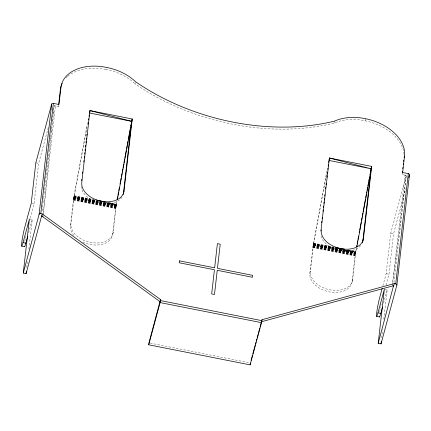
<?xml version="1.0" encoding="UTF-8"?>
<svg xmlns="http://www.w3.org/2000/svg" width="431" height="431" viewBox="0 0 431 431"><rect width="100%" height="100%" fill="white"/><g stroke="black" fill="none" stroke-linecap="round" stroke-linejoin="round"><path stroke-width="0.32" stroke-dasharray="2.15 1.62" d="M43.116 215.559L54.204 105.719L58.427 106.554L58.982 104.496M43.353 213.555L55.427 105.967L54.204 105.719M26.765 267.603L27.606 260.249M28.899 248.886L32.25 219.471L29.998 219.023M30.213 218.086L34.017 203.998L38.645 163.392L48.541 126.703M42.049 210.964L42.884 203.615M42.965 202.947L43.418 198.939M43.493 198.271L43.951 194.262M44.027 193.594L48.827 151.507M48.902 150.839L49.36 146.831M49.436 146.163L50.422 137.478M50.497 136.81L50.955 132.802M51.03 132.134L53.923 106.748A1.417 1.045 6.5 0 1 55.427 105.967M58.427 106.554L58.578 105.239M73.782 235.471A21.598 14.509 15.1 0 1 70.425 225.779L73.712 197.624L87.568 122.754M70.425 225.779L70.98 223.721L74.116 196.601L87.267 125.593M82.779 242.163A21.598 14.509 15.1 0 0 112.68 234.141L115.632 208.248L116.833 201.234M112.68 234.141L113.234 232.083L116.176 206.298L117.135 200.781M356.577 248.208L355.613 253.719L352.677 279.509L352.122 281.567A21.598 14.509 15.1 0 1 329.338 291.889A21.598 14.509 15.1 0 1 309.862 273.206L313.148 245.05L327.01 170.18M309.862 273.206L310.422 271.142L313.558 244.027L326.461 174.345M352.122 281.567L355.074 255.669L356.27 248.66M382.857 285.866L386.138 273.701L390.766 233.09L406.05 176.451A1.417 1.045 6.5 0 0 405.102 175.185L392.436 284.702L406.325 175.422L402.101 174.582L402.252 173.267M381.704 337.861L382.62 329.839M383.838 319.145L387.189 289.729L384.937 289.282M386.02 285.144L388.956 274.261L393.584 233.65L405.765 188.492M393.945 282.671L406.077 176.311M28.624 232.912L32.25 219.471M67.861 76.195A42.475 28.532 15.1 0 1 105.864 69.477L106.419 67.414M404.041 154.287A43.197 29.017 15.1 0 0 365.025 120.777A42.475 28.532 15.1 0 0 333.982 123.169A183.514 123.271 15.1 0 1 135 83.781L135.555 81.723M333.982 123.169L334.537 121.111M365.025 120.777L365.58 118.714M402.101 174.582L402.376 173.553M383.563 303.171L387.189 289.729M405.102 175.185L406.325 175.422M35.827 162.832L38.645 163.392M390.766 233.09L393.584 233.65M74.272 195.728L93.414 199.515M108.601 202.522L116.526 204.089M313.709 243.154L332.856 246.941M348.043 249.948L355.963 251.515M74.229 195.949L94.696 200M107.901 202.613L116.483 204.316M313.671 243.375L334.138 247.426M347.343 250.039L355.925 251.742M73.965 196.18L95.089 200.361M106.317 202.581L116.445 204.536M313.402 243.601L335.415 247.911M345.754 250.007L355.882 251.963M74.154 196.391L95.278 200.571M105.18 202.532L116.408 204.752M313.59 243.811L337.36 248.52M344.622 249.953L355.844 252.178M73.9 196.52L97.223 201.175M104.275 202.527L116.37 204.967M313.342 243.941L337.112 248.649M341.072 249.43L355.597 252.307M313.558 244.027L338.642 248.994M339.305 249.123L341.945 249.646M342.607 249.775L355.812 252.388M74.084 196.811L98.51 201.643M99.168 201.778L116.338 205.172M313.52 244.237L355.774 252.598M73.836 196.892L116.322 205.275M313.504 244.339L355.758 252.701M74.051 197.015L116.305 205.377M313.278 244.318L355.742 252.803M74.019 197.209L116.273 205.576M73.771 197.263L116.025 205.625M313.461 244.636L355.715 253.002M73.992 197.403L116.246 205.765M313.213 244.684L355.467 253.051M313.429 244.83L355.683 253.191M73.712 197.624L116.219 205.953M313.407 245.013L355.661 253.374M73.943 197.764L116.198 206.126M313.148 245.05L355.403 253.412M313.38 245.191L355.634 253.552M73.922 197.931L116.176 206.298M73.653 197.98L115.907 206.341M313.359 245.358L355.613 253.719M73.9 198.093L116.154 206.454M313.089 245.401L355.597 253.881M73.599 198.325L115.853 206.686M313.035 245.751L355.289 254.112M73.545 198.659L115.799 207.025M312.987 246.085L355.241 254.446M73.496 198.982L115.75 207.349M312.938 246.408L355.192 254.775M73.453 199.294L115.707 207.661M312.895 246.721L355.149 255.087M73.415 199.596L115.67 207.963M312.852 247.022L355.106 255.384M73.378 199.882L115.632 208.248M312.814 247.308L355.074 255.669M73.345 200.124L115.605 208.491M312.787 247.55L355.042 255.912M31.759 203.556L34.017 203.998M386.138 273.701L388.956 274.261M150.257 343.13L249.694 362.816M352.677 279.509A21.598 14.509 15.1 0 1 329.893 289.831A21.598 14.509 15.1 0 1 310.422 271.142M113.234 232.083A21.598 14.509 15.1 0 1 90.456 242.405A21.598 14.509 15.1 0 1 70.98 223.721M66.126 77.806A42.475 28.532 15.1 0 1 67.408 76.589M105.864 69.477A42.475 28.532 15.1 0 1 135 83.781M122 197.139A21.598 14.509 15.1 0 1 98.861 202.877A21.598 14.509 15.1 0 1 81.184 186.537M360.677 245.6A21.598 14.509 15.1 0 1 337.85 250.152A21.598 14.509 15.1 0 1 320.696 234.593M24.826 241.376A11.518 0.862 -78.8 0 1 25.257 238.688M25.359 238.122A11.518 0.862 -78.8 0 1 25.682 236.366M379.765 311.635A11.518 0.862 -78.8 0 1 380.621 306.624M380.848 305.45A11.518 0.862 -78.8 0 1 381.09 304.264"/><path stroke-width="0.65" d="M42.863 216.195A1.417 1.045 6.5 0 0 41.365 216.976L26.081 273.62L23.263 273.06L29.437 218.916L23.042 242.599A11.518 0.862 -78.8 0 1 21.701 243.1A11.518 0.862 -78.8 0 1 24.809 227.126L31.199 203.443L35.827 162.832L51.666 104.13A1.417 1.045 6.5 0 1 53.352 103.381L58.982 104.496L60.857 88.059A42.475 28.532 15.1 0 1 106.419 67.414A42.475 28.532 15.1 0 1 135.555 81.723A183.514 123.271 15.1 0 0 334.537 121.111A42.475 28.532 15.1 0 1 365.58 118.714A43.197 29.017 15.1 0 1 404.531 156.087L402.656 172.524L408.292 173.639A1.417 1.045 6.5 0 1 409.423 174.948L396.859 285.177L381.02 343.879L378.202 343.318L384.377 289.174L377.982 312.858A11.518 0.862 -78.8 0 1 376.64 313.364A11.518 0.862 -78.8 0 1 379.749 297.39L382.162 288.425M26.081 273.62L26.313 271.611M23.263 273.06L39.102 214.358L51.666 104.13M39.102 214.358A1.417 1.045 6.5 0 1 40.789 213.609L53.352 103.381M58.654 104.582L60.302 90.117L60.857 88.059M81.674 180.611L81.825 179.28M82.51 173.289L82.66 171.958M83.803 161.97L83.953 160.634M84.255 157.972L84.406 156.642M84.713 153.975L84.864 152.644M85.09 150.645L85.241 149.315M85.543 146.653L85.699 145.317M86.001 142.656L86.152 141.325M86.378 139.326L86.534 137.995M86.836 135.329L86.987 133.998M88.123 124.009L88.28 122.679M88.581 120.017L88.732 118.681M89.971 110.632L81.777 182.55A21.598 14.509 15.1 0 0 101.253 201.234A21.598 14.509 15.1 0 0 124.031 190.911L132.225 118.994L89.977 110.6L89.594 113.024L131.848 121.386L117.383 199.461M123.077 194.828A21.598 14.509 15.1 0 0 123.476 192.975L131.52 122.388M396.859 285.177A1.417 1.045 6.5 0 0 395.728 283.867L394.322 283.587L262.021 319.689L261.525 322.657L250.131 364.879L148.722 344.805L148.943 342.871L160.127 300.994M148.722 344.805L160.116 302.584L160.612 299.615L42.2 213.889L40.789 213.609M250.131 364.879L250.352 362.945M321.725 222.682L321.876 221.351M322.183 218.689L322.334 217.353M323.018 211.362L323.169 210.032M323.471 207.365L323.622 206.034M323.929 203.373L324.08 202.037M324.306 200.043L324.457 198.707M324.758 196.046L324.915 194.715M325.594 188.719L325.75 187.388M326.051 184.727L326.202 183.396M326.887 177.4L327.037 176.069M327.339 173.407L327.495 172.071M327.797 169.41L327.948 168.079M328.174 166.08L328.325 164.75M320.939 230.978L329.413 158.026L371.667 166.393L363.473 238.311L362.918 240.369A21.598 14.509 15.1 0 1 362.309 242.825M362.918 240.369L370.811 171.112M370.962 169.782L371.113 168.451L370.978 169.286M381.02 343.879L381.327 341.201M402.328 172.61L402.473 171.296M402.775 168.666L402.926 167.352M403.222 164.723L403.373 163.408M403.599 161.436L403.75 160.122M378.202 343.318L393.638 285.344M395.728 283.867L408.292 173.639M132.231 118.967L131.848 121.386L89.977 110.6M371.667 166.393L356.825 246.888M261.515 321.23L261.418 321.768M88.98 116.332L89.228 115.007M117.076 199.914L117.69 196.606M117.932 195.281L118.547 191.973M118.794 190.653L119.403 187.345M120.017 184.037L120.265 182.712M120.508 181.392L121.122 178.084M121.364 176.764L121.978 173.456M122.226 172.131L122.835 168.823M123.083 167.503L123.697 164.195M123.939 162.87L124.554 159.562M124.796 158.242L126.267 150.3M126.515 148.981L127.129 145.673M127.371 144.347L127.985 141.045M128.228 139.719L130.189 129.138M130.803 125.83L131.051 124.505M131.293 123.185L131.541 121.86M328.664 162.433L328.912 161.108M356.642 246.677L356.884 245.352M357.132 244.032L357.741 240.724M357.989 239.399L358.603 236.091M359.212 232.783L359.459 231.463M359.702 230.138L361.173 222.202M361.42 220.877L362.035 217.574M362.277 216.249L362.891 212.941M363.134 211.621L365.466 199.052M365.709 197.727L366.323 194.419M366.565 193.099L366.813 191.773M367.056 190.454L367.67 187.146M367.918 185.82L368.527 182.512M368.774 181.192L369.389 177.884M369.997 174.577L370.245 173.257M370.488 171.931L370.735 170.606M24.378 246.424A11.518 0.862 -78.8 0 0 25.86 243.159L27.762 236.113M160.612 299.615L160.057 301.678L41.64 215.947L42.2 213.889M131.811 120.54L132.091 119.479M123.476 192.975L124.031 190.911M251.052 360.354L252.453 355.171M252.798 353.873L254.198 348.695M254.549 347.397L255.071 345.452M255.421 344.159L255.944 342.214M256.294 340.921L256.822 338.976M257.172 337.678L258.045 334.44M258.395 333.147L259.791 327.964M260.141 326.666L261.191 322.781M262.021 319.689L261.466 321.752L393.767 285.651L394.322 283.587M404.111 157.633L404.531 156.087M408.723 177.529L409.423 174.948M379.318 316.683A11.518 0.862 -78.8 0 0 380.799 313.418L382.529 307.012M96.059 200.038L105.299 201.87M335.496 247.464L344.741 249.296M97.336 200.523L101.958 201.439M338.755 248.342L341.4 248.865M342.72 249.123L344.04 249.387M41.64 215.947L43.052 216.227M23.042 242.599L25.86 243.159M377.982 312.858L380.799 313.418M21.728 246.16L24.545 246.715M376.672 316.419L379.485 316.974M160.504 300.585L261.913 320.659M160.116 302.584L261.525 322.657M60.302 90.117A42.475 28.532 15.1 0 1 62.161 83.393M363.473 238.311A21.598 14.509 15.1 0 1 340.695 248.633A21.598 14.509 15.1 0 1 321.219 229.944M392.878 285.554A1.417 1.045 6.5 0 1 393.487 286.68M179.431 260.847L179.215 262.781L214.422 269.747L211.669 293.92L214.487 294.481L217.24 270.307L252.453 277.278L252.674 275.344L217.461 268.373L220.219 244.199L217.402 243.644L214.643 267.813L179.431 260.847M329.413 158.026L329.036 160.451L371.29 168.812L329.413 158.026"/></g></svg>
